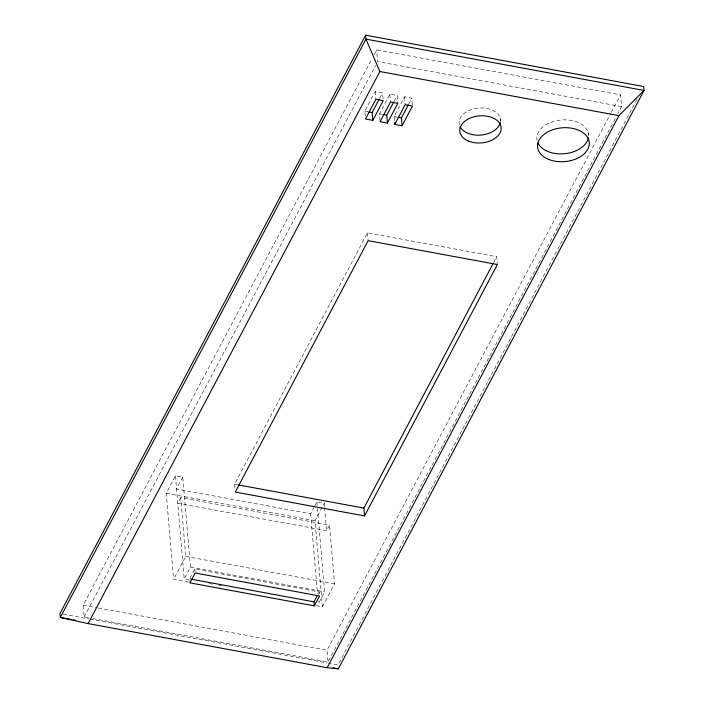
<?xml version="1.0" encoding="UTF-8"?>
<svg xmlns="http://www.w3.org/2000/svg" width="704" height="704" viewBox="0 0 704 704"><rect width="100%" height="100%" fill="white"/><g stroke="black" fill="none" stroke-linecap="round" stroke-linejoin="round"><path stroke-width="0.53" stroke-dasharray="3.52 2.64" d="M88.458 617.742L84.137 616.95L83.134 605.202L371.994 58.59M374.044 54.71L376.605 49.852L620.532 94.882L621.535 106.621L617.945 113.414M84.137 616.95L375.566 65.481M365.226 116.054L364.804 111.17L375.223 91.45L382.545 92.796L383.214 100.628M188.698 582.146L173.606 579.366L166.223 493.258L175.428 475.842L182.75 477.189L190.458 567.125L184.21 578.952L189.578 579.946M379.562 98.437L382.545 92.796M182.75 477.189L176.493 489.025L310.658 513.788L314.019 507.417M380.028 120.718L379.438 113.872L389.858 94.151L397.179 95.498L397.848 103.33M180.734 497.649L177.778 503.237L326.568 530.702L329.525 525.122L180.734 497.649L185.759 556.362L173.606 579.366M394.205 101.138L397.179 95.498M394.407 120.481L394.073 116.574L404.492 96.853L411.814 98.199L412.403 105.054M408.839 103.84L411.814 98.199M234.925 488.136L234.59 484.22L367.435 232.839L496.716 256.705L497.306 263.551M319.387 593.974L319.211 591.976L194.814 569.008L189.605 578.864L189.869 581.865M314.503 506.51L316.906 501.961L324.218 503.307L324.509 506.598M315.929 605.634L322.397 606.83L315.022 520.722L324.218 503.307M318.27 593.762L319.211 591.976M493.636 262.522L496.716 256.705M316.906 501.961L324.614 591.888L318.366 603.715L318.182 601.55M322.397 606.83L334.558 583.827L329.525 525.122M92.778 618.543L328.064 661.971L327.052 650.232L610.782 113.326M611.292 112.358L620.532 94.882M328.574 661.003L615.894 117.304M637.006 99.167L338.052 664.884L328.354 663.098M621.535 106.621L377.617 61.591L376.605 49.852M364.804 111.17L367.946 111.742M379.438 113.872L382.58 114.444M394.073 116.574L397.214 117.146M234.59 484.22L236.746 484.625M166.223 493.258L315.022 520.722M185.759 556.362L334.558 583.827M190.458 567.125L324.614 591.888M208.894 583.51L212.115 584.1M218.548 585.288L221.769 585.886M83.134 605.202L97.161 607.798M98.243 607.992L327.052 650.232M63.21 614.152L89.082 618.93M90.156 619.124L327.272 662.895M588.183 132.563L588.43 135.502M500.157 118.114L500.403 121.053M404.492 96.853L405.17 104.676M389.858 94.151L390.526 101.974M375.223 91.45L375.892 99.273M367.435 232.839L368.113 240.662M324.597 507.69L326.568 530.702M310.658 513.788L317.53 593.965M194.814 569.008L195.078 572.009M175.428 475.842L184.21 578.952M459.404 125.022A20.759 13.561 -4.9 0 1 478.729 108.046A20.759 13.561 -4.9 0 1 500.43 121.651M537.038 140.334A25.942 16.958 -4.9 0 1 560.718 120.041A25.942 16.958 -4.9 0 1 588.597 135.194"/><path stroke-width="1.06" d="M365.614 35.2L59.981 613.554L60.315 617.47L88.114 623.586L327.166 667.709L338.386 668.8L644.019 90.446L643.685 86.53L365.614 35.2L365.948 39.116L379.861 71.518L88.114 623.586M372.794 120.349L383.214 100.628L375.892 99.273L365.473 118.994L372.794 120.349L372.126 112.517L379.069 99.37M387.429 123.05L397.848 103.33L390.526 101.974L380.107 121.695L387.429 123.05L386.76 115.218L393.703 102.071M394.75 124.397L405.17 104.676L412.482 106.031L402.063 125.752L394.75 124.397L394.583 122.443M402.063 125.752L401.394 117.92L408.338 104.773M314.345 605.836L319.554 595.971L195.158 573.012L189.948 582.868L314.345 605.836L314.002 601.832L317.319 595.558M364.54 515.918L497.385 264.528L368.113 240.662L235.268 492.052L364.54 515.918L363.871 508.086L493.126 263.498M327.166 667.709L618.904 115.641L644.019 90.446L365.948 39.116L60.315 617.47L71.095 619.458M379.861 71.518L618.904 115.641M368.984 111.936L372.126 112.517M383.618 114.638L386.76 115.218M398.262 117.339L401.394 117.92M237.829 484.818L363.871 508.086M190.678 579.066L314.002 601.832M73.251 619.854L75.407 620.25M333.001 667.806L338.386 668.8M500.271 122.531A20.759 13.561 -4.9 0 1 481.51 135.027A20.759 13.561 -4.9 0 1 460.073 126.711M588.377 137.861A25.942 16.958 -4.9 0 1 564.705 153.718A25.942 16.958 -4.9 0 1 537.874 142.894M468.688 141.161A20.759 13.561 -4.9 0 0 501.098 129.474A20.759 13.561 -4.9 0 0 471.566 117.559A20.759 13.561 -4.9 0 0 468.688 141.161M548.689 159.412A25.942 16.958 -4.9 0 0 589.195 144.804A25.942 16.958 -4.9 0 0 552.279 129.906A25.942 16.958 -4.9 0 0 548.689 159.412"/></g></svg>
